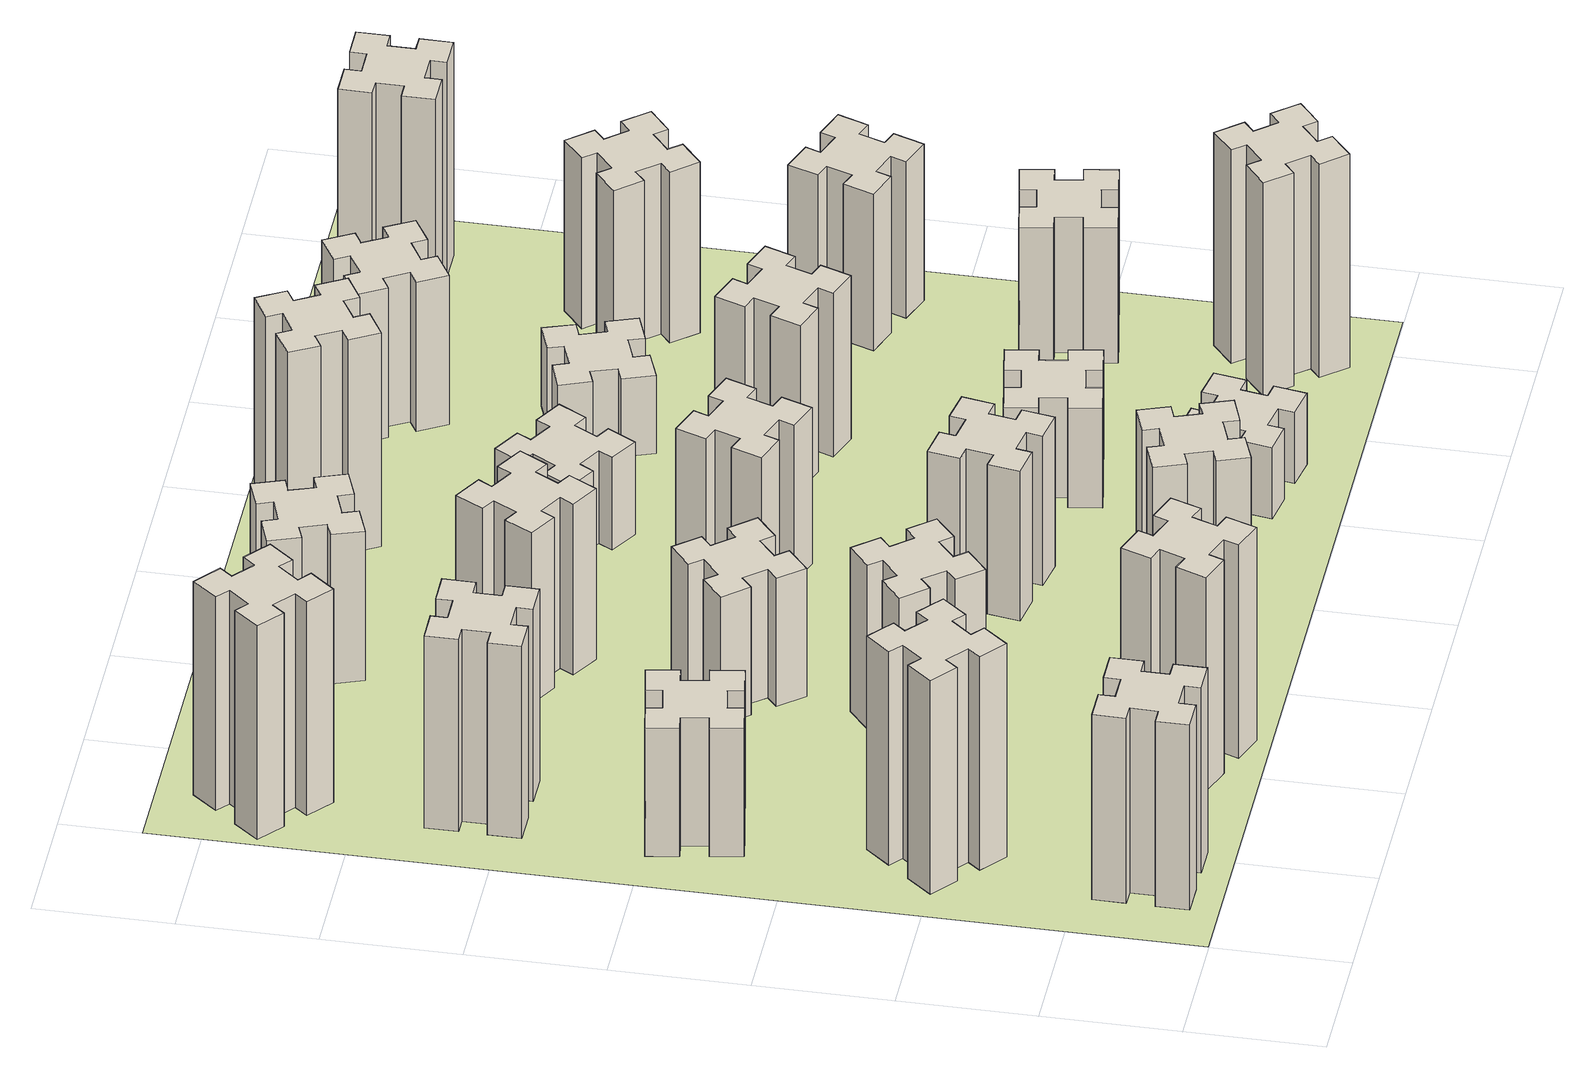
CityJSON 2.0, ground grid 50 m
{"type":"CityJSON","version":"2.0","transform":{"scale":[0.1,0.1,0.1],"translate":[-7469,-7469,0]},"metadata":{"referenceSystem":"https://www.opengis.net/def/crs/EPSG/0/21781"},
"CityObjects":{
"building1":{"type":"Building","attributes":{"class":"1000","function":"1000","usage":"1000","yearOfConstruction":2016,"roofType":"1000","measuredHeight":78,"storeysAboveGround":30,"storeysBelowGround":0},"geometry":[{"type":"Solid","lod":"1","boundaries":[[[[0,1,2,3,4,5,6,7,8,9,10,11,12,13,14,15,16,17,18,19]],[[17,16,20,21]],[[16,15,22,20]],[[15,14,23,22]],[[14,13,24,23]],[[13,12,25,24]],[[12,11,26,25]],[[11,10,27,26]],[[10,9,28,27]],[[9,8,29,28]],[[8,7,30,29]],[[7,6,31,30]],[[6,5,32,31]],[[5,4,33,32]],[[4,3,34,33]],[[3,2,35,34]],[[2,1,36,35]],[[1,0,37,36]],[[0,19,38,37]],[[19,18,39,38]],[[18,17,21,39]],[[24,25,26,27,28,29,30,31,32,33,34,35,36,37,38,39,21,20,22,23]]]]}]},
"building2":{"type":"Building","attributes":{"class":"1000","function":"1000","usage":"1000","yearOfConstruction":2016,"roofType":"1000","measuredHeight":90,"storeysAboveGround":30,"storeysBelowGround":0},"geometry":[{"type":"Solid","lod":"1","boundaries":[[[[40,41,42,43,44,45,46,47,48,49,50,51,52,53,54,55,56,57,58,59]],[[57,56,60,61]],[[56,55,62,60]],[[55,54,63,62]],[[54,53,64,63]],[[53,52,65,64]],[[52,51,66,65]],[[51,50,67,66]],[[50,49,68,67]],[[49,48,69,68]],[[48,47,70,69]],[[47,46,71,70]],[[46,45,72,71]],[[45,44,73,72]],[[44,43,74,73]],[[43,42,75,74]],[[42,41,76,75]],[[41,40,77,76]],[[40,59,78,77]],[[59,58,79,78]],[[58,57,61,79]],[[64,65,66,67,68,69,70,71,72,73,74,75,76,77,78,79,61,60,62,63]]]]}]},
"building3":{"type":"Building","attributes":{"class":"1000","function":"1000","usage":"1000","yearOfConstruction":2016,"roofType":"1000","measuredHeight":54,"storeysAboveGround":30,"storeysBelowGround":0},"geometry":[{"type":"Solid","lod":"1","boundaries":[[[[80,81,82,83,84,85,86,87,88,89,90,91,92,93,94,95,96,97,98,99]],[[97,96,100,101]],[[96,95,102,100]],[[95,94,103,102]],[[94,93,104,103]],[[93,92,105,104]],[[92,91,106,105]],[[91,90,107,106]],[[90,89,108,107]],[[89,88,109,108]],[[88,87,110,109]],[[87,86,111,110]],[[86,85,112,111]],[[85,84,113,112]],[[84,83,114,113]],[[83,82,115,114]],[[82,81,116,115]],[[81,80,117,116]],[[80,99,118,117]],[[99,98,119,118]],[[98,97,101,119]],[[104,105,106,107,108,109,110,111,112,113,114,115,116,117,118,119,101,100,102,103]]]]}]},
"building4":{"type":"Building","attributes":{"class":"1000","function":"1000","usage":"1000","yearOfConstruction":2016,"roofType":"1000","measuredHeight":81,"storeysAboveGround":30,"storeysBelowGround":0},"geometry":[{"type":"Solid","lod":"1","boundaries":[[[[120,121,122,123,124,125,126,127,128,129,130,131,132,133,134,135,136,137,138,139]],[[137,136,140,141]],[[136,135,142,140]],[[135,134,143,142]],[[134,133,144,143]],[[133,132,145,144]],[[132,131,146,145]],[[131,130,147,146]],[[130,129,148,147]],[[129,128,149,148]],[[128,127,150,149]],[[127,126,151,150]],[[126,125,152,151]],[[125,124,153,152]],[[124,123,154,153]],[[123,122,155,154]],[[122,121,156,155]],[[121,120,157,156]],[[120,139,158,157]],[[139,138,159,158]],[[138,137,141,159]],[[144,145,146,147,148,149,150,151,152,153,154,155,156,157,158,159,141,140,142,143]]]]}]},
"building5":{"type":"Building","attributes":{"class":"1000","function":"1000","usage":"1000","yearOfConstruction":2016,"roofType":"1000","measuredHeight":90,"storeysAboveGround":30,"storeysBelowGround":0},"geometry":[{"type":"Solid","lod":"1","boundaries":[[[[160,161,162,163,164,165,166,167,168,169,170,171,172,173,174,175,176,177,178,179]],[[177,176,180,181]],[[176,175,182,180]],[[175,174,183,182]],[[174,173,184,183]],[[173,172,185,184]],[[172,171,186,185]],[[171,170,187,186]],[[170,169,188,187]],[[169,168,189,188]],[[168,167,190,189]],[[167,166,191,190]],[[166,165,192,191]],[[165,164,193,192]],[[164,163,194,193]],[[163,162,195,194]],[[162,161,196,195]],[[161,160,197,196]],[[160,179,198,197]],[[179,178,199,198]],[[178,177,181,199]],[[184,185,186,187,188,189,190,191,192,193,194,195,196,197,198,199,181,180,182,183]]]]}]},
"building6":{"type":"Building","attributes":{"class":"1000","function":"1000","usage":"1000","yearOfConstruction":2016,"roofType":"1000","measuredHeight":90,"storeysAboveGround":30,"storeysBelowGround":0},"geometry":[{"type":"Solid","lod":"1","boundaries":[[[[200,201,202,203,204,205,206,207,208,209,210,211,212,213,214,215,216,217,218,219]],[[217,216,220,221]],[[216,215,222,220]],[[215,214,223,222]],[[214,213,224,223]],[[213,212,225,224]],[[212,211,226,225]],[[211,210,227,226]],[[210,209,228,227]],[[209,208,229,228]],[[208,207,230,229]],[[207,206,231,230]],[[206,205,232,231]],[[205,204,233,232]],[[204,203,234,233]],[[203,202,235,234]],[[202,201,236,235]],[[201,200,237,236]],[[200,219,238,237]],[[219,218,239,238]],[[218,217,221,239]],[[224,225,226,227,228,229,230,231,232,233,234,235,236,237,238,239,221,220,222,223]]]]}]},
"building7":{"type":"Building","attributes":{"class":"1000","function":"1000","usage":"1000","yearOfConstruction":2016,"roofType":"1000","measuredHeight":69,"storeysAboveGround":30,"storeysBelowGround":0},"geometry":[{"type":"Solid","lod":"1","boundaries":[[[[240,241,242,243,244,245,246,247,248,249,250,251,252,253,254,255,256,257,258,259]],[[257,256,260,261]],[[256,255,262,260]],[[255,254,263,262]],[[254,253,264,263]],[[253,252,265,264]],[[252,251,266,265]],[[251,250,267,266]],[[250,249,268,267]],[[249,248,269,268]],[[248,247,270,269]],[[247,246,271,270]],[[246,245,272,271]],[[245,244,273,272]],[[244,243,274,273]],[[243,242,275,274]],[[242,241,276,275]],[[241,240,277,276]],[[240,259,278,277]],[[259,258,279,278]],[[258,257,261,279]],[[264,265,266,267,268,269,270,271,272,273,274,275,276,277,278,279,261,260,262,263]]]]}]},
"building8":{"type":"Building","attributes":{"class":"1000","function":"1000","usage":"1000","yearOfConstruction":2016,"roofType":"1000","measuredHeight":54,"storeysAboveGround":30,"storeysBelowGround":0},"geometry":[{"type":"Solid","lod":"1","boundaries":[[[[280,281,282,283,284,285,286,287,288,289,290,291,292,293,294,295,296,297,298,299]],[[297,296,300,301]],[[296,295,302,300]],[[295,294,303,302]],[[294,293,304,303]],[[293,292,305,304]],[[292,291,306,305]],[[291,290,307,306]],[[290,289,308,307]],[[289,288,309,308]],[[288,287,310,309]],[[287,286,311,310]],[[286,285,312,311]],[[285,284,313,312]],[[284,283,314,313]],[[283,282,315,314]],[[282,281,316,315]],[[281,280,317,316]],[[280,299,318,317]],[[299,298,319,318]],[[298,297,301,319]],[[304,305,306,307,308,309,310,311,312,313,314,315,316,317,318,319,301,300,302,303]]]]}]},
"building9":{"type":"Building","attributes":{"class":"1000","function":"1000","usage":"1000","yearOfConstruction":2016,"roofType":"1000","measuredHeight":87,"storeysAboveGround":30,"storeysBelowGround":0},"geometry":[{"type":"Solid","lod":"1","boundaries":[[[[320,321,322,323,324,325,326,327,328,329,330,331,332,333,334,335,336,337,338,339]],[[337,336,340,341]],[[336,335,342,340]],[[335,334,343,342]],[[334,333,344,343]],[[333,332,345,344]],[[332,331,346,345]],[[331,330,347,346]],[[330,329,348,347]],[[329,328,349,348]],[[328,327,350,349]],[[327,326,351,350]],[[326,325,352,351]],[[325,324,353,352]],[[324,323,354,353]],[[323,322,355,354]],[[322,321,356,355]],[[321,320,357,356]],[[320,339,358,357]],[[339,338,359,358]],[[338,337,341,359]],[[344,345,346,347,348,349,350,351,352,353,354,355,356,357,358,359,341,340,342,343]]]]}]},
"building10":{"type":"Building","attributes":{"class":"1000","function":"1000","usage":"1000","yearOfConstruction":2016,"roofType":"1000","measuredHeight":72,"storeysAboveGround":30,"storeysBelowGround":0},"geometry":[{"type":"Solid","lod":"1","boundaries":[[[[360,361,362,363,364,365,366,367,368,369,370,371,372,373,374,375,376,377,378,379]],[[377,376,380,381]],[[376,375,382,380]],[[375,374,383,382]],[[374,373,384,383]],[[373,372,385,384]],[[372,371,386,385]],[[371,370,387,386]],[[370,369,388,387]],[[369,368,389,388]],[[368,367,390,389]],[[367,366,391,390]],[[366,365,392,391]],[[365,364,393,392]],[[364,363,394,393]],[[363,362,395,394]],[[362,361,396,395]],[[361,360,397,396]],[[360,379,398,397]],[[379,378,399,398]],[[378,377,381,399]],[[384,385,386,387,388,389,390,391,392,393,394,395,396,397,398,399,381,380,382,383]]]]}]},
"building11":{"type":"Building","attributes":{"class":"1000","function":"1000","usage":"1000","yearOfConstruction":2016,"roofType":"1000","measuredHeight":63,"storeysAboveGround":30,"storeysBelowGround":0},"geometry":[{"type":"Solid","lod":"1","boundaries":[[[[400,401,402,403,404,405,406,407,408,409,410,411,412,413,414,415,416,417,418,419]],[[417,416,420,421]],[[416,415,422,420]],[[415,414,423,422]],[[414,413,424,423]],[[413,412,425,424]],[[412,411,426,425]],[[411,410,427,426]],[[410,409,428,427]],[[409,408,429,428]],[[408,407,430,429]],[[407,406,431,430]],[[406,405,432,431]],[[405,404,433,432]],[[404,403,434,433]],[[403,402,435,434]],[[402,401,436,435]],[[401,400,437,436]],[[400,419,438,437]],[[419,418,439,438]],[[418,417,421,439]],[[424,425,426,427,428,429,430,431,432,433,434,435,436,437,438,439,421,420,422,423]]]]}]},
"building12":{"type":"Building","attributes":{"class":"1000","function":"1000","usage":"1000","yearOfConstruction":2016,"roofType":"1000","measuredHeight":63,"storeysAboveGround":30,"storeysBelowGround":0},"geometry":[{"type":"Solid","lod":"1","boundaries":[[[[440,441,442,443,444,445,446,447,448,449,450,451,452,453,454,455,456,457,458,459]],[[457,456,460,461]],[[456,455,462,460]],[[455,454,463,462]],[[454,453,464,463]],[[453,452,465,464]],[[452,451,466,465]],[[451,450,467,466]],[[450,449,468,467]],[[449,448,469,468]],[[448,447,470,469]],[[447,446,471,470]],[[446,445,472,471]],[[445,444,473,472]],[[444,443,474,473]],[[443,442,475,474]],[[442,441,476,475]],[[441,440,477,476]],[[440,459,478,477]],[[459,458,479,478]],[[458,457,461,479]],[[464,465,466,467,468,469,470,471,472,473,474,475,476,477,478,479,461,460,462,463]]]]}]},
"building13":{"type":"Building","attributes":{"class":"1000","function":"1000","usage":"1000","yearOfConstruction":2016,"roofType":"1000","measuredHeight":66,"storeysAboveGround":30,"storeysBelowGround":0},"geometry":[{"type":"Solid","lod":"1","boundaries":[[[[480,481,482,483,484,485,486,487,488,489,490,491,492,493,494,495,496,497,498,499]],[[497,496,500,501]],[[496,495,502,500]],[[495,494,503,502]],[[494,493,504,503]],[[493,492,505,504]],[[492,491,506,505]],[[491,490,507,506]],[[490,489,508,507]],[[489,488,509,508]],[[488,487,510,509]],[[487,486,511,510]],[[486,485,512,511]],[[485,484,513,512]],[[484,483,514,513]],[[483,482,515,514]],[[482,481,516,515]],[[481,480,517,516]],[[480,499,518,517]],[[499,498,519,518]],[[498,497,501,519]],[[504,505,506,507,508,509,510,511,512,513,514,515,516,517,518,519,501,500,502,503]]]]}]},
"building14":{"type":"Building","attributes":{"class":"1000","function":"1000","usage":"1000","yearOfConstruction":2016,"roofType":"1000","measuredHeight":39,"storeysAboveGround":30,"storeysBelowGround":0},"geometry":[{"type":"Solid","lod":"1","boundaries":[[[[520,521,522,523,524,525,526,527,528,529,530,531,532,533,534,535,536,537,538,539]],[[537,536,540,541]],[[536,535,542,540]],[[535,534,543,542]],[[534,533,544,543]],[[533,532,545,544]],[[532,531,546,545]],[[531,530,547,546]],[[530,529,548,547]],[[529,528,549,548]],[[528,527,550,549]],[[527,526,551,550]],[[526,525,552,551]],[[525,524,553,552]],[[524,523,554,553]],[[523,522,555,554]],[[522,521,556,555]],[[521,520,557,556]],[[520,539,558,557]],[[539,538,559,558]],[[538,537,541,559]],[[544,545,546,547,548,549,550,551,552,553,554,555,556,557,558,559,541,540,542,543]]]]}]},
"building15":{"type":"Building","attributes":{"class":"1000","function":"1000","usage":"1000","yearOfConstruction":2016,"roofType":"1000","measuredHeight":30,"storeysAboveGround":30,"storeysBelowGround":0},"geometry":[{"type":"Solid","lod":"1","boundaries":[[[[560,561,562,563,564,565,566,567,568,569,570,571,572,573,574,575,576,577,578,579]],[[577,576,580,581]],[[576,575,582,580]],[[575,574,583,582]],[[574,573,584,583]],[[573,572,585,584]],[[572,571,586,585]],[[571,570,587,586]],[[570,569,588,587]],[[569,568,589,588]],[[568,567,590,589]],[[567,566,591,590]],[[566,565,592,591]],[[565,564,593,592]],[[564,563,594,593]],[[563,562,595,594]],[[562,561,596,595]],[[561,560,597,596]],[[560,579,598,597]],[[579,578,599,598]],[[578,577,581,599]],[[584,585,586,587,588,589,590,591,592,593,594,595,596,597,598,599,581,580,582,583]]]]}]},
"building16":{"type":"Building","attributes":{"class":"1000","function":"1000","usage":"1000","yearOfConstruction":2016,"roofType":"1000","measuredHeight":90,"storeysAboveGround":30,"storeysBelowGround":0},"geometry":[{"type":"Solid","lod":"1","boundaries":[[[[600,601,602,603,604,605,606,607,608,609,610,611,612,613,614,615,616,617,618,619]],[[617,616,620,621]],[[616,615,622,620]],[[615,614,623,622]],[[614,613,624,623]],[[613,612,625,624]],[[612,611,626,625]],[[611,610,627,626]],[[610,609,628,627]],[[609,608,629,628]],[[608,607,630,629]],[[607,606,631,630]],[[606,605,632,631]],[[605,604,633,632]],[[604,603,634,633]],[[603,602,635,634]],[[602,601,636,635]],[[601,600,637,636]],[[600,619,638,637]],[[619,618,639,638]],[[618,617,621,639]],[[624,625,626,627,628,629,630,631,632,633,634,635,636,637,638,639,621,620,622,623]]]]}]},
"building17":{"type":"Building","attributes":{"class":"1000","function":"1000","usage":"1000","yearOfConstruction":2016,"roofType":"1000","measuredHeight":42,"storeysAboveGround":30,"storeysBelowGround":0},"geometry":[{"type":"Solid","lod":"1","boundaries":[[[[640,641,642,643,644,645,646,647,648,649,650,651,652,653,654,655,656,657,658,659]],[[657,656,660,661]],[[656,655,662,660]],[[655,654,663,662]],[[654,653,664,663]],[[653,652,665,664]],[[652,651,666,665]],[[651,650,667,666]],[[650,649,668,667]],[[649,648,669,668]],[[648,647,670,669]],[[647,646,671,670]],[[646,645,672,671]],[[645,644,673,672]],[[644,643,674,673]],[[643,642,675,674]],[[642,641,676,675]],[[641,640,677,676]],[[640,659,678,677]],[[659,658,679,678]],[[658,657,661,679]],[[664,665,666,667,668,669,670,671,672,673,674,675,676,677,678,679,661,660,662,663]]]]}]},
"building18":{"type":"Building","attributes":{"class":"1000","function":"1000","usage":"1000","yearOfConstruction":2016,"roofType":"1000","measuredHeight":69,"storeysAboveGround":30,"storeysBelowGround":0},"geometry":[{"type":"Solid","lod":"1","boundaries":[[[[680,681,682,683,684,685,686,687,688,689,690,691,692,693,694,695,696,697,698,699]],[[697,696,700,701]],[[696,695,702,700]],[[695,694,703,702]],[[694,693,704,703]],[[693,692,705,704]],[[692,691,706,705]],[[691,690,707,706]],[[690,689,708,707]],[[689,688,709,708]],[[688,687,710,709]],[[687,686,711,710]],[[686,685,712,711]],[[685,684,713,712]],[[684,683,714,713]],[[683,682,715,714]],[[682,681,716,715]],[[681,680,717,716]],[[680,699,718,717]],[[699,698,719,718]],[[698,697,701,719]],[[704,705,706,707,708,709,710,711,712,713,714,715,716,717,718,719,701,700,702,703]]]]}]},
"building19":{"type":"Building","attributes":{"class":"1000","function":"1000","usage":"1000","yearOfConstruction":2016,"roofType":"1000","measuredHeight":33,"storeysAboveGround":30,"storeysBelowGround":0},"geometry":[{"type":"Solid","lod":"1","boundaries":[[[[720,721,722,723,724,725,726,727,728,729,730,731,732,733,734,735,736,737,738,739]],[[737,736,740,741]],[[736,735,742,740]],[[735,734,743,742]],[[734,733,744,743]],[[733,732,745,744]],[[732,731,746,745]],[[731,730,747,746]],[[730,729,748,747]],[[729,728,749,748]],[[728,727,750,749]],[[727,726,751,750]],[[726,725,752,751]],[[725,724,753,752]],[[724,723,754,753]],[[723,722,755,754]],[[722,721,756,755]],[[721,720,757,756]],[[720,739,758,757]],[[739,738,759,758]],[[738,737,741,759]],[[744,745,746,747,748,749,750,751,752,753,754,755,756,757,758,759,741,740,742,743]]]]}]},
"building20":{"type":"Building","attributes":{"class":"1000","function":"1000","usage":"1000","yearOfConstruction":2016,"roofType":"1000","measuredHeight":90,"storeysAboveGround":30,"storeysBelowGround":0},"geometry":[{"type":"Solid","lod":"1","boundaries":[[[[760,761,762,763,764,765,766,767,768,769,770,771,772,773,774,775,776,777,778,779]],[[777,776,780,781]],[[776,775,782,780]],[[775,774,783,782]],[[774,773,784,783]],[[773,772,785,784]],[[772,771,786,785]],[[771,770,787,786]],[[770,769,788,787]],[[769,768,789,788]],[[768,767,790,789]],[[767,766,791,790]],[[766,765,792,791]],[[765,764,793,792]],[[764,763,794,793]],[[763,762,795,794]],[[762,761,796,795]],[[761,760,797,796]],[[760,779,798,797]],[[779,778,799,798]],[[778,777,781,799]],[[784,785,786,787,788,789,790,791,792,793,794,795,796,797,798,799,781,780,782,783]]]]}]},
"building21":{"type":"Building","attributes":{"class":"1000","function":"1000","usage":"1000","yearOfConstruction":2016,"roofType":"1000","measuredHeight":63,"storeysAboveGround":30,"storeysBelowGround":0},"geometry":[{"type":"Solid","lod":"1","boundaries":[[[[800,801,802,803,804,805,806,807,808,809,810,811,812,813,814,815,816,817,818,819]],[[817,816,820,821]],[[816,815,822,820]],[[815,814,823,822]],[[814,813,824,823]],[[813,812,825,824]],[[812,811,826,825]],[[811,810,827,826]],[[810,809,828,827]],[[809,808,829,828]],[[808,807,830,829]],[[807,806,831,830]],[[806,805,832,831]],[[805,804,833,832]],[[804,803,834,833]],[[803,802,835,834]],[[802,801,836,835]],[[801,800,837,836]],[[800,819,838,837]],[[819,818,839,838]],[[818,817,821,839]],[[824,825,826,827,828,829,830,831,832,833,834,835,836,837,838,839,821,820,822,823]]]]}]},
"building22":{"type":"Building","attributes":{"class":"1000","function":"1000","usage":"1000","yearOfConstruction":2016,"roofType":"1000","measuredHeight":57,"storeysAboveGround":30,"storeysBelowGround":0},"geometry":[{"type":"Solid","lod":"1","boundaries":[[[[840,841,842,843,844,845,846,847,848,849,850,851,852,853,854,855,856,857,858,859]],[[857,856,860,861]],[[856,855,862,860]],[[855,854,863,862]],[[854,853,864,863]],[[853,852,865,864]],[[852,851,866,865]],[[851,850,867,866]],[[850,849,868,867]],[[849,848,869,868]],[[848,847,870,869]],[[847,846,871,870]],[[846,845,872,871]],[[845,844,873,872]],[[844,843,874,873]],[[843,842,875,874]],[[842,841,876,875]],[[841,840,877,876]],[[840,859,878,877]],[[859,858,879,878]],[[858,857,861,879]],[[864,865,866,867,868,869,870,871,872,873,874,875,876,877,878,879,861,860,862,863]]]]}]},
"building23":{"type":"Building","attributes":{"class":"1000","function":"1000","usage":"1000","yearOfConstruction":2016,"roofType":"1000","measuredHeight":66,"storeysAboveGround":30,"storeysBelowGround":0},"geometry":[{"type":"Solid","lod":"1","boundaries":[[[[880,881,882,883,884,885,886,887,888,889,890,891,892,893,894,895,896,897,898,899]],[[897,896,900,901]],[[896,895,902,900]],[[895,894,903,902]],[[894,893,904,903]],[[893,892,905,904]],[[892,891,906,905]],[[891,890,907,906]],[[890,889,908,907]],[[889,888,909,908]],[[888,887,910,909]],[[887,886,911,910]],[[886,885,912,911]],[[885,884,913,912]],[[884,883,914,913]],[[883,882,915,914]],[[882,881,916,915]],[[881,880,917,916]],[[880,899,918,917]],[[899,898,919,918]],[[898,897,901,919]],[[904,905,906,907,908,909,910,911,912,913,914,915,916,917,918,919,901,900,902,903]]]]}]},
"building24":{"type":"Building","attributes":{"class":"1000","function":"1000","usage":"1000","yearOfConstruction":2016,"roofType":"1000","measuredHeight":72,"storeysAboveGround":30,"storeysBelowGround":0},"geometry":[{"type":"Solid","lod":"1","boundaries":[[[[920,921,922,923,924,925,926,927,928,929,930,931,932,933,934,935,936,937,938,939]],[[937,936,940,941]],[[936,935,942,940]],[[935,934,943,942]],[[934,933,944,943]],[[933,932,945,944]],[[932,931,946,945]],[[931,930,947,946]],[[930,929,948,947]],[[929,928,949,948]],[[928,927,950,949]],[[927,926,951,950]],[[926,925,952,951]],[[925,924,953,952]],[[924,923,954,953]],[[923,922,955,954]],[[922,921,956,955]],[[921,920,957,956]],[[920,939,958,957]],[[939,938,959,958]],[[938,937,941,959]],[[944,945,946,947,948,949,950,951,952,953,954,955,956,957,958,959,941,940,942,943]]]]}]},
"building25":{"type":"Building","attributes":{"class":"1000","function":"1000","usage":"1000","yearOfConstruction":2016,"roofType":"1000","measuredHeight":90,"storeysAboveGround":30,"storeysBelowGround":0},"geometry":[{"type":"Solid","lod":"1","boundaries":[[[[960,961,962,963,964,965,966,967,968,969,970,971,972,973,974,975,976,977,978,979]],[[977,976,980,981]],[[976,975,982,980]],[[975,974,983,982]],[[974,973,984,983]],[[973,972,985,984]],[[972,971,986,985]],[[971,970,987,986]],[[970,969,988,987]],[[969,968,989,988]],[[968,967,990,989]],[[967,966,991,990]],[[966,965,992,991]],[[965,964,993,992]],[[964,963,994,993]],[[963,962,995,994]],[[962,961,996,995]],[[961,960,997,996]],[[960,979,998,997]],[[979,978,999,998]],[[978,977,981,999]],[[984,985,986,987,988,989,990,991,992,993,994,995,996,997,998,999,981,980,982,983]]]]}]},
"landuse1":{"type":"LandUse","attributes":{"name":"plot1","function":"1010"},"geometry":[{"type":"MultiSurface","lod":"1","boundaries":[[[1000,1001,1002,1003]]]}]}
},
"vertices":[
[265,325,0],[265,225,0],[205,225,0],[205,105,0],[325,105,0],[325,165,0],[425,165,0],[425,105,0],[545,105,0],[545,225,0],[485,225,0],[485,325,0],[545,325,0],[545,445,0],[425,445,0],[425,385,0],[325,385,0],[325,445,0],[205,445,0],[205,325,0],[325,385,780],[325,445,780],[425,385,780],[425,445,780],[545,445,780],[545,325,780],[485,325,780],[485,225,780],[545,225,780],[545,105,780],[425,105,780],[425,165,780],[325,165,780],[325,105,780],[205,105,780],[205,225,780],[265,225,780],[265,325,780],[205,325,780],[205,445,780],
[484,1067,0],[408,1132,0],[446,1178,0],[354,1255,0],[277,1163,0],[323,1124,0],[259,1048,0],[213,1086,0],[136,994,0],[228,917,0],[266,963,0],[343,899,0],[304,853,0],[396,776,0],[473,868,0],[427,906,0],[492,983,0],[538,944,0],[615,1036,0],[523,1113,0],[492,983,900],[538,944,900],[427,906,900],[473,868,900],[396,776,900],[304,853,900],[343,899,900],[266,963,900],[228,917,900],[136,994,900],[213,1086,900],[259,1048,900],[323,1124,900],[277,1163,900],[354,1255,900],[446,1178,900],[408,1132,900],[484,1067,900],[523,1113,900],[615,1036,900],
[405,1972,0],[307,1955,0],[297,2014,0],[178,1993,0],[199,1875,0],[258,1885,0],[276,1787,0],[217,1777,0],[237,1658,0],[356,1679,0],[345,1738,0],[444,1756,0],[454,1697,0],[572,1717,0],[551,1836,0],[492,1825,0],[475,1924,0],[534,1934,0],[513,2052,0],[395,2031,0],[475,1924,540],[534,1934,540],[492,1825,540],[551,1836,540],[572,1717,540],[454,1697,540],[444,1756,540],[345,1738,540],[356,1679,540],[237,1658,540],[217,1777,540],[276,1787,540],[258,1885,540],[199,1875,540],[178,1993,540],[297,2014,540],[307,1955,540],[405,1972,540],[395,2031,540],[513,2052,540],
[485,2545,0],[485,2645,0],[545,2645,0],[545,2765,0],[425,2765,0],[425,2705,0],[325,2705,0],[325,2765,0],[205,2765,0],[205,2645,0],[265,2645,0],[265,2545,0],[205,2545,0],[205,2425,0],[325,2425,0],[325,2485,0],[425,2485,0],[425,2425,0],[545,2425,0],[545,2545,0],[425,2485,810],[425,2425,810],[325,2485,810],[325,2425,810],[205,2425,810],[205,2545,810],[265,2545,810],[265,2645,810],[205,2645,810],[205,2765,810],[325,2765,810],[325,2705,810],[425,2705,810],[425,2765,810],[545,2765,810],[545,2645,810],[485,2645,810],[485,2545,810],[545,2545,810],[545,2425,810],
[1029,360,0],[995,266,0],[939,287,0],[897,174,0],[1010,133,0],[1031,189,0],[1125,155,0],[1104,99,0],[1217,57,0],[1258,170,0],[1202,191,0],[1236,285,0],[1292,264,0],[1333,377,0],[1220,418,0],[1200,362,0],[1106,396,0],[1127,452,0],[1014,493,0],[973,380,0],[1106,396,900],[1127,452,900],[1200,362,900],[1220,418,900],[1333,377,900],[1292,264,900],[1236,285,900],[1202,191,900],[1258,170,900],[1217,57,900],[1104,99,900],[1125,155,900],[1031,189,900],[1010,133,900],[897,174,900],[939,287,900],[995,266,900],[1029,360,900],[973,380,900],[1014,493,900],
[384,3387,0],[308,3452,0],[346,3498,0],[254,3575,0],[177,3483,0],[223,3444,0],[159,3368,0],[113,3406,0],[36,3314,0],[128,3237,0],[166,3283,0],[243,3219,0],[204,3173,0],[296,3096,0],[373,3188,0],[327,3226,0],[392,3303,0],[438,3264,0],[515,3356,0],[423,3433,0],[392,3303,900],[438,3264,900],[327,3226,900],[373,3188,900],[296,3096,900],[204,3173,900],[243,3219,900],[166,3283,900],[128,3237,900],[36,3314,900],[113,3406,900],[159,3368,900],[223,3444,900],[177,3483,900],[254,3575,900],[346,3498,900],[308,3452,900],[384,3387,900],[423,3433,900],[515,3356,900],
[1083,1332,0],[1006,1267,0],[968,1313,0],[876,1236,0],[953,1144,0],[999,1183,0],[1063,1106,0],[1017,1068,0],[1094,976,0],[1186,1053,0],[1148,1099,0],[1224,1163,0],[1263,1117,0],[1355,1194,0],[1278,1286,0],[1232,1248,0],[1167,1324,0],[1213,1363,0],[1136,1455,0],[1044,1378,0],[1167,1324,690],[1213,1363,690],[1232,1248,690],[1278,1286,690],[1355,1194,690],[1263,1117,690],[1224,1163,690],[1148,1099,690],[1186,1053,690],[1094,976,690],[1017,1068,690],[1063,1106,690],[999,1183,690],[953,1144,690],[876,1236,690],[968,1313,690],[1006,1267,690],[1083,1332,690],[1044,1378,690],[1136,1455,690],
[1183,1972,0],[1106,1907,0],[1068,1953,0],[976,1876,0],[1053,1784,0],[1099,1823,0],[1163,1746,0],[1117,1708,0],[1194,1616,0],[1286,1693,0],[1248,1739,0],[1324,1803,0],[1363,1757,0],[1455,1834,0],[1378,1926,0],[1332,1888,0],[1267,1964,0],[1313,2003,0],[1236,2095,0],[1144,2018,0],[1267,1964,540],[1313,2003,540],[1332,1888,540],[1378,1926,540],[1455,1834,540],[1363,1757,540],[1324,1803,540],[1248,1739,540],[1286,1693,540],[1194,1616,540],[1117,1708,540],[1163,1746,540],[1099,1823,540],[1053,1784,540],[976,1876,540],[1068,1953,540],[1106,1907,540],[1183,1972,540],[1144,2018,540],[1236,2095,540],
[1635,385,0],[1669,291,0],[1613,270,0],[1654,157,0],[1767,199,0],[1746,255,0],[1840,289,0],[1860,233,0],[1973,274,0],[1932,387,0],[1876,366,0],[1842,460,0],[1898,480,0],[1857,593,0],[1744,552,0],[1765,496,0],[1671,462,0],[1650,518,0],[1537,477,0],[1579,364,0],[1671,462,870],[1650,518,870],[1765,496,870],[1744,552,870],[1857,593,870],[1898,480,870],[1842,460,870],[1876,366,870],[1932,387,870],[1973,274,870],[1860,233,870],[1840,289,870],[1746,255,870],[1767,199,870],[1654,157,870],[1613,270,870],[1669,291,870],[1635,385,870],[1579,364,870],[1537,477,870],
[1314,2666,0],[1227,2716,0],[1257,2768,0],[1153,2828,0],[1093,2724,0],[1145,2694,0],[1095,2607,0],[1043,2637,0],[983,2533,0],[1087,2473,0],[1117,2525,0],[1204,2475,0],[1174,2423,0],[1278,2363,0],[1338,2467,0],[1286,2497,0],[1336,2584,0],[1388,2554,0],[1448,2658,0],[1344,2718,0],[1336,2584,720],[1388,2554,720],[1286,2497,720],[1338,2467,720],[1278,2363,720],[1174,2423,720],[1204,2475,720],[1117,2525,720],[1087,2473,720],[983,2533,720],[1043,2637,720],[1095,2607,720],[1145,2694,720],[1093,2724,720],[1153,2828,720],[1257,2768,720],[1227,2716,720],[1314,2666,720],[1344,2718,720],[1448,2658,720],
[1125,3456,0],[1031,3422,0],[1010,3478,0],[897,3437,0],[939,3324,0],[995,3345,0],[1029,3251,0],[973,3230,0],[1014,3117,0],[1127,3159,0],[1106,3215,0],[1200,3249,0],[1220,3193,0],[1333,3234,0],[1292,3347,0],[1236,3326,0],[1202,3420,0],[1258,3440,0],[1217,3553,0],[1104,3512,0],[1202,3420,630],[1258,3440,630],[1236,3326,630],[1292,3347,630],[1333,3234,630],[1220,3193,630],[1200,3249,630],[1106,3215,630],[1127,3159,630],[1014,3117,630],[973,3230,630],[1029,3251,630],[995,3345,630],[939,3324,630],[897,3437,630],[1010,3478,630],[1031,3422,630],[1125,3456,630],[1104,3512,630],[1217,3553,630],
[2055,1047,0],[2072,1145,0],[2131,1135,0],[2152,1253,0],[2034,1274,0],[2024,1215,0],[1925,1232,0],[1936,1291,0],[1817,1312,0],[1797,1194,0],[1856,1184,0],[1838,1085,0],[1779,1096,0],[1758,977,0],[1877,957,0],[1887,1016,0],[1985,998,0],[1975,939,0],[2093,918,0],[2114,1037,0],[1985,998,630],[1975,939,630],[1887,1016,630],[1877,957,630],[1758,977,630],[1779,1096,630],[1838,1085,630],[1856,1184,630],[1797,1194,630],[1817,1312,630],[1936,1291,630],[1925,1232,630],[2024,1215,630],[2034,1274,630],[2152,1253,630],[2131,1135,630],[2072,1145,630],[2055,1047,630],[2114,1037,630],[2093,918,630],
[1940,2042,0],[1846,2076,0],[1867,2132,0],[1754,2173,0],[1713,2060,0],[1769,2040,0],[1735,1946,0],[1679,1967,0],[1637,1854,0],[1750,1813,0],[1771,1869,0],[1865,1835,0],[1844,1779,0],[1957,1737,0],[1998,1850,0],[1942,1871,0],[1976,1965,0],[2032,1944,0],[2073,2057,0],[1960,2098,0],[1976,1965,660],[2032,1944,660],[1942,1871,660],[1998,1850,660],[1957,1737,660],[1844,1779,660],[1865,1835,660],[1771,1869,660],[1750,1813,660],[1637,1854,660],[1679,1967,660],[1735,1946,660],[1769,2040,660],[1713,2060,660],[1754,2173,660],[1867,2132,660],[1846,2076,660],[1940,2042,660],[1960,2098,660],[2073,2057,660],
[2026,2497,0],[2076,2584,0],[2128,2554,0],[2188,2658,0],[2084,2718,0],[2054,2666,0],[1967,2716,0],[1997,2768,0],[1893,2828,0],[1833,2724,0],[1885,2694,0],[1835,2607,0],[1783,2637,0],[1723,2533,0],[1827,2473,0],[1857,2525,0],[1944,2475,0],[1914,2423,0],[2018,2363,0],[2078,2467,0],[1944,2475,390],[1914,2423,390],[1857,2525,390],[1827,2473,390],[1723,2533,390],[1783,2637,390],[1835,2607,390],[1885,2694,390],[1833,2724,390],[1893,2828,390],[1997,2768,390],[1967,2716,390],[2054,2666,390],[2084,2718,390],[2188,2658,390],[2128,2554,390],[2076,2584,390],[2026,2497,390],[2078,2467,390],[2018,2363,390],
[2596,444,0],[2578,345,0],[2519,356,0],[2498,237,0],[2617,217,0],[2627,276,0],[2725,258,0],[2715,199,0],[2833,178,0],[2854,297,0],[2795,307,0],[2812,405,0],[2871,395,0],[2892,513,0],[2774,534,0],[2764,475,0],[2665,492,0],[2676,551,0],[2557,572,0],[2537,454,0],[2665,492,300],[2676,551,300],[2764,475,300],[2774,534,300],[2892,513,300],[2871,395,300],[2812,405,300],[2795,307,300],[2854,297,300],[2833,178,300],[2715,199,300],[2725,258,300],[2627,276,300],[2617,217,300],[2498,237,300],[2519,356,300],[2578,345,300],[2596,444,300],[2537,454,300],[2557,572,300],
[1844,3556,0],[1757,3506,0],[1727,3558,0],[1623,3498,0],[1683,3394,0],[1735,3424,0],[1785,3337,0],[1733,3307,0],[1793,3203,0],[1897,3263,0],[1867,3315,0],[1954,3365,0],[1984,3313,0],[2088,3373,0],[2028,3477,0],[1976,3447,0],[1926,3534,0],[1978,3564,0],[1918,3668,0],[1814,3608,0],[1926,3534,900],[1978,3564,900],[1976,3447,900],[2028,3477,900],[2088,3373,900],[1984,3313,900],[1954,3365,900],[1867,3315,900],[1897,3263,900],[1793,3203,900],[1733,3307,900],[1785,3337,900],[1735,3424,900],[1683,3394,900],[1623,3498,900],[1727,3558,900],[1757,3506,900],[1844,3556,900],[1814,3608,900],[1918,3668,900],
[2625,1132,0],[2527,1115,0],[2517,1174,0],[2398,1153,0],[2419,1035,0],[2478,1045,0],[2496,947,0],[2437,937,0],[2457,818,0],[2576,839,0],[2565,898,0],[2664,916,0],[2674,857,0],[2792,877,0],[2771,996,0],[2712,985,0],[2695,1084,0],[2754,1094,0],[2733,1212,0],[2615,1191,0],[2695,1084,420],[2754,1094,420],[2712,985,420],[2771,996,420],[2792,877,420],[2674,857,420],[2664,916,420],[2565,898,420],[2576,839,420],[2457,818,420],[2437,937,420],[2496,947,420],[2478,1045,420],[2419,1035,420],[2398,1153,420],[2517,1174,420],[2527,1115,420],[2625,1132,420],[2615,1191,420],[2733,1212,420],
[2682,1871,0],[2716,1965,0],[2772,1944,0],[2813,2057,0],[2700,2098,0],[2680,2042,0],[2586,2076,0],[2607,2132,0],[2494,2173,0],[2453,2060,0],[2509,2040,0],[2475,1946,0],[2419,1967,0],[2377,1854,0],[2490,1813,0],[2511,1869,0],[2605,1835,0],[2584,1779,0],[2697,1737,0],[2738,1850,0],[2605,1835,690],[2584,1779,690],[2511,1869,690],[2490,1813,690],[2377,1854,690],[2419,1967,690],[2475,1946,690],[2509,2040,690],[2453,2060,690],[2494,2173,690],[2607,2132,690],[2586,2076,690],[2680,2042,690],[2700,2098,690],[2813,2057,690],[2772,1944,690],[2716,1965,690],[2682,1871,690],[2738,1850,690],[2697,1737,690],
[2586,2475,0],[2680,2509,0],[2700,2453,0],[2813,2494,0],[2772,2607,0],[2716,2586,0],[2682,2680,0],[2738,2700,0],[2697,2813,0],[2584,2772,0],[2605,2716,0],[2511,2682,0],[2490,2738,0],[2377,2697,0],[2419,2584,0],[2475,2605,0],[2509,2511,0],[2453,2490,0],[2494,2377,0],[2607,2419,0],[2509,2511,330],[2453,2490,330],[2475,2605,330],[2419,2584,330],[2377,2697,330],[2490,2738,330],[2511,2682,330],[2605,2716,330],[2584,2772,330],[2697,2813,330],[2738,2700,330],[2682,2680,330],[2716,2586,330],[2772,2607,330],[2813,2494,330],[2700,2453,330],[2680,2509,330],[2586,2475,330],[2607,2419,330],[2494,2377,330],
[3468,259,0],[3544,323,0],[3583,277,0],[3675,354,0],[3598,446,0],[3552,408,0],[3487,484,0],[3533,523,0],[3456,615,0],[3364,538,0],[3403,492,0],[3326,427,0],[3288,473,0],[3196,396,0],[3273,304,0],[3319,343,0],[3383,266,0],[3337,228,0],[3414,136,0],[3506,213,0],[3383,266,900],[3337,228,900],[3319,343,900],[3273,304,900],[3196,396,900],[3288,473,900],[3326,427,900],[3403,492,900],[3364,538,900],[3456,615,900],[3533,523,900],[3487,484,900],[3552,408,900],[3598,446,900],[3675,354,900],[3583,277,900],[3544,323,900],[3468,259,900],[3506,213,900],[3414,136,900],
[2716,3347,0],[2666,3434,0],[2718,3464,0],[2658,3568,0],[2554,3508,0],[2584,3456,0],[2497,3406,0],[2467,3458,0],[2363,3398,0],[2423,3294,0],[2475,3324,0],[2525,3237,0],[2473,3207,0],[2533,3103,0],[2637,3163,0],[2607,3215,0],[2694,3265,0],[2724,3213,0],[2828,3273,0],[2768,3377,0],[2694,3265,630],[2724,3213,630],[2607,3215,630],[2637,3163,630],[2533,3103,630],[2473,3207,630],[2525,3237,630],[2475,3324,630],[2423,3294,630],[2363,3398,630],[2467,3458,630],[2497,3406,630],[2584,3456,630],[2554,3508,630],[2658,3568,630],[2718,3464,630],[2666,3434,630],[2716,3347,630],[2768,3377,630],[2828,3273,630],
[3465,1232,0],[3367,1215,0],[3357,1274,0],[3238,1253,0],[3259,1135,0],[3318,1145,0],[3336,1047,0],[3277,1037,0],[3297,918,0],[3416,939,0],[3405,998,0],[3504,1016,0],[3514,957,0],[3632,977,0],[3611,1096,0],[3552,1085,0],[3535,1184,0],[3594,1194,0],[3573,1312,0],[3455,1291,0],[3535,1184,570],[3594,1194,570],[3552,1085,570],[3611,1096,570],[3632,977,570],[3514,957,570],[3504,1016,570],[3405,998,570],[3416,939,570],[3297,918,570],[3277,1037,570],[3336,1047,570],[3318,1145,570],[3259,1135,570],[3238,1253,570],[3357,1274,570],[3367,1215,570],[3465,1232,570],[3455,1291,570],[3573,1312,570],
[3520,1942,0],[3426,1976,0],[3447,2032,0],[3334,2073,0],[3293,1960,0],[3349,1940,0],[3315,1846,0],[3259,1867,0],[3217,1754,0],[3330,1713,0],[3351,1769,0],[3445,1735,0],[3424,1679,0],[3537,1637,0],[3578,1750,0],[3522,1771,0],[3556,1865,0],[3612,1844,0],[3653,1957,0],[3540,1998,0],[3556,1865,660],[3612,1844,660],[3522,1771,660],[3578,1750,660],[3537,1637,660],[3424,1679,660],[3445,1735,660],[3351,1769,660],[3330,1713,660],[3217,1754,660],[3259,1867,660],[3315,1846,660],[3349,1940,660],[3293,1960,660],[3334,2073,660],[3447,2032,660],[3426,1976,660],[3520,1942,660],[3540,1998,660],[3653,1957,660],
[3119,2563,0],[3183,2486,0],[3137,2448,0],[3214,2356,0],[3306,2433,0],[3268,2479,0],[3344,2543,0],[3383,2497,0],[3475,2574,0],[3398,2666,0],[3352,2628,0],[3287,2704,0],[3333,2743,0],[3256,2835,0],[3164,2758,0],[3203,2712,0],[3126,2647,0],[3088,2693,0],[2996,2616,0],[3073,2524,0],[3126,2647,720],[3088,2693,720],[3203,2712,720],[3164,2758,720],[3256,2835,720],[3333,2743,720],[3287,2704,720],[3352,2628,720],[3398,2666,720],[3475,2574,720],[3383,2497,720],[3344,2543,720],[3268,2479,720],[3306,2433,720],[3214,2356,720],[3137,2448,720],[3183,2486,720],[3119,2563,720],[3073,2524,720],[2996,2616,720],
[3285,3325,0],[3385,3325,0],[3385,3265,0],[3505,3265,0],[3505,3385,0],[3445,3385,0],[3445,3485,0],[3505,3485,0],[3505,3605,0],[3385,3605,0],[3385,3545,0],[3285,3545,0],[3285,3605,0],[3165,3605,0],[3165,3485,0],[3225,3485,0],[3225,3385,0],[3165,3385,0],[3165,3265,0],[3285,3265,0],[3225,3385,900],[3165,3385,900],[3225,3485,900],[3165,3485,900],[3165,3605,900],[3285,3605,900],[3285,3545,900],[3385,3545,900],[3385,3605,900],[3505,3605,900],[3505,3485,900],[3445,3485,900],[3445,3385,900],[3505,3385,900],[3505,3265,900],[3385,3265,900],[3385,3325,900],[3285,3325,900],[3285,3265,900],[3165,3265,900],
[5,3705,0],[3705,3705,0],[3705,5,0],[5,5,0]
]}
